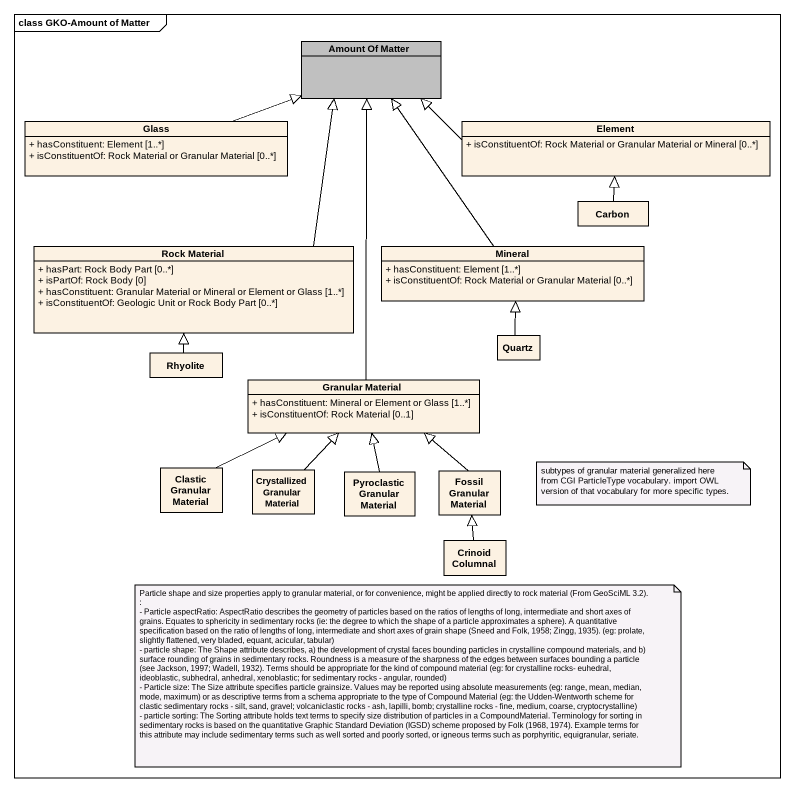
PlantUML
@startuml
mainframe class GKO-Amount of Matter
hide circle
hide empty members
skinparam classAttributeIconSize 0
class "Amount Of Matter" as Amount_Of_Matter #C0C0C0
class Glass {
  + hasConstituent: Element [1..*]
  + isConstituentOf: Rock Material or Granular Material [0..*]
}
class Element {
  + isConstituentOf: Rock Material or Granular Material or Mineral [0..*]
}
class Carbon
class "Rock Material" as Rock_Material {
  + hasPart: Rock Body Part [0..*]
  + isPartOf: Rock Body [0]
  + hasConstituent: Granular Material or Mineral or Element or Glass [1..*]
  + isConstituentOf: Geologic Unit or Rock Body Part [0..*]
}
class Mineral {
  + hasConstituent: Element [1..*]
  + isConstituentOf: Rock Material or Granular Material [0..*]
}
class Rhyolite
class Quartz
class "Granular Material" as Granular_Material {
  + hasConstituent: Mineral or Element or Glass [1..*]
  + isConstituentOf: Rock Material [0..1]
}
class "Clastic Granular Material" as Clastic_Granular_Material
class "Crystallized Granular Material" as Crystallized_Granular
class "Pyroclastic Granular Material" as Pyroclastic_Granular
class "Fossil Granular Material" as Fossil_Granular_Material
class "Crinoid Columnal" as Crinoid_Columnal
Glass -right-|> Amount_Of_Matter
Element -left-|> Amount_Of_Matter
Carbon -up-|> Element
Rock_Material -up-|> Amount_Of_Matter
Mineral -up-|> Amount_Of_Matter
Rhyolite -up-|> Rock_Material
Quartz -up-|> Mineral
Granular_Material -up-|> Amount_Of_Matter
Clastic_Granular_Material -right-|> Granular_Material
Crystallized_Granular -up-|> Granular_Material
Pyroclastic_Granular -up-|> Granular_Material
Fossil_Granular_Material -up-|> Granular_Material
Crinoid_Columnal -up-|> Fossil_Granular_Material
note as N1
  subtypes of granular material generalized here from CGI ParticleType vocabulary. import OWL version of that vocabulary for more specific types.
end note
note as N2
  Particle shape and size properties apply to granular material, or for convenience, might be applied directly to rock material (From GeoSciML 3.2). :
  - Particle aspectRatio: AspectRatio describes the geometry of particles based on the ratios of lengths of long, intermediate and short axes of grains. Equates to sphericity in sedimentary rocks (ie: the degree to which the shape of a particle approximates a sphere). A quantitative specification based on the ratio of lengths of long, intermediate and short axes of grain shape (Sneed and Folk, 1958; Zingg, 1935). (eg: prolate, slightly flattened, very bladed, equant, acicular, tabular)
  - particle shape: The Shape attribute describes, a) the development of crystal faces bounding particles in crystalline compound materials, and b) surface rounding of grains in sedimentary rocks. Roundness is a measure of the sharpness of the edges between surfaces bounding a particle (see Jackson, 1997; Wadell, 1932). Terms should be appropriate for the kind of compound material (eg: for crystalline rocks- euhedral, ideoblastic, subhedral, anhedral, xenoblastic; for sedimentary rocks - angular, rounded)
  - Particle size: The Size attribute specifies particle grainsize. Values may be reported using absolute measurements (eg: range, mean, median, mode, maximum) or as descriptive terms from a schema appropriate to the type of Compound Material (eg: the Udden-Wentworth scheme for clastic sedimentary rocks - silt, sand, gravel; volcaniclastic rocks - ash, lapilli, bomb; crystalline rocks - fine, medium, coarse, cryptocrystalline)
  - particle sorting: The Sorting attribute holds text terms to specify size distribution of particles in a CompoundMaterial. Terminology for sorting in sedimentary rocks is based on the quantitative Graphic Standard Deviation (IGSD) scheme proposed by Folk (1968, 1974). Example terms for this attribute may include sedimentary terms such as well sorted and poorly sorted, or igneous terms such as porphyritic, equigranular, seriate.
end note
@enduml
